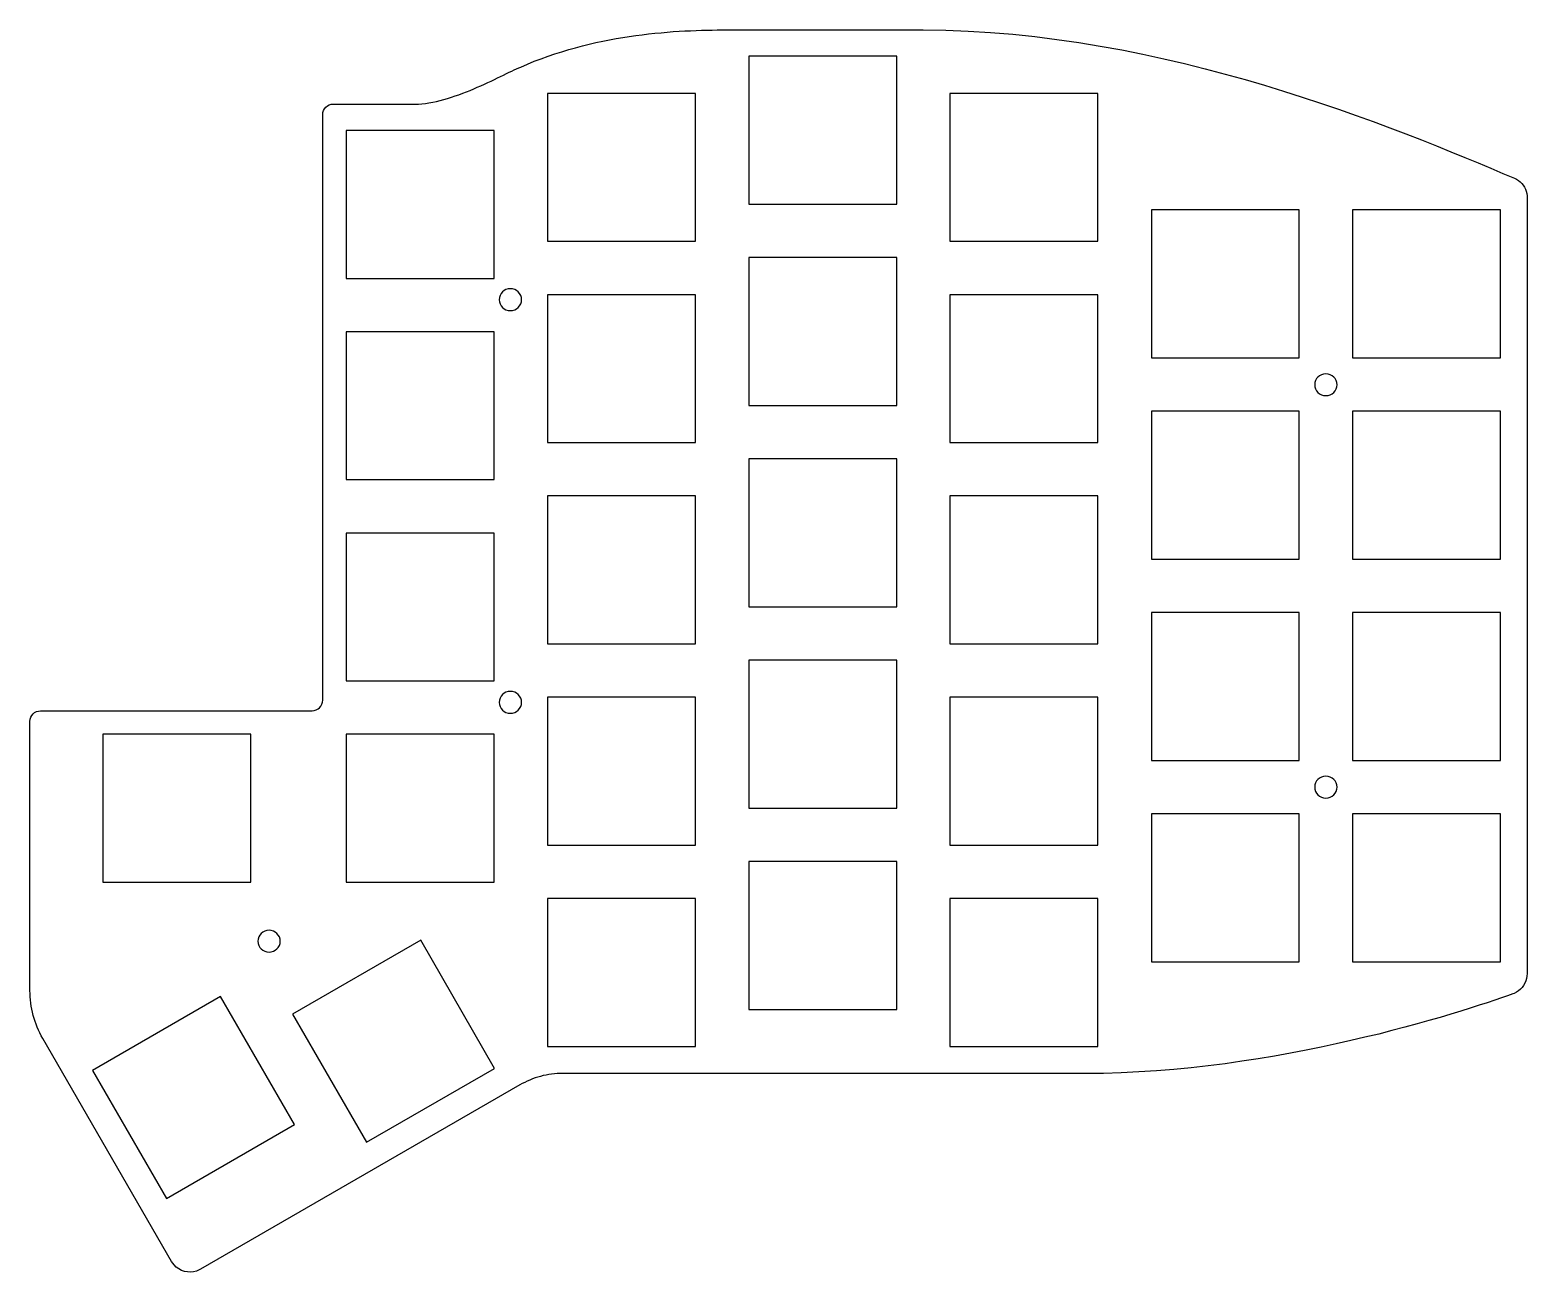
# Model space of a CAD drawing. Extents: x -45 to 96, y 16 to 133.
import ezdxf

# ---------------------------------------------------------------- set-up
doc = ezdxf.new("R2010")
doc.units = 0
doc.layers.add('TOP-PLATE', color=7, linetype='CONTINUOUS')

# ---------------------------------------------------------------- blocks, each defined once
blk = doc.blocks.new('BLOCK_2')
at = {"layer": 'TOP-PLATE', "color": 7}
blk.add_open_spline([(95.94, 117.47), (95.94, 117.47), (95.91, 117.68), (95.91, 117.68), (95.91, 117.68), (95.86, 117.89), (95.86, 117.89), (95.86, 117.89), (95.79, 118.09), (95.79, 118.09), (95.79, 118.09), (95.69, 118.28), (95.69, 118.28), (95.69, 118.28), (95.58, 118.46), (95.58, 118.46), (95.58, 118.46), (95.44, 118.63), (95.44, 118.63), (95.44, 118.63), (95.29, 118.78), (95.29, 118.78), (95.29, 118.78), (95.13, 118.91), (95.13, 118.91), (95.13, 118.91), (94.94, 119.03), (94.94, 119.03), (94.94, 119.03), (94.75, 119.13), (94.75, 119.13), (94.75, 119.13), (93.67, 119.58), (93.67, 119.58), (93.67, 119.58), (92.53, 120.06), (92.53, 120.06), (92.53, 120.06), (91.33, 120.57), (91.33, 120.57), (91.33, 120.57), (90.07, 121.09), (90.07, 121.09), (90.07, 121.09), (88.76, 121.62), (88.76, 121.62), (88.76, 121.62), (87.39, 122.18), (87.39, 122.18), (87.39, 122.18), (85.97, 122.74), (85.97, 122.74), (85.97, 122.74), (84.5, 123.31), (84.5, 123.31), (84.5, 123.31), (82.98, 123.89), (82.98, 123.89), (82.98, 123.89), (81.42, 124.47), (81.42, 124.47), (81.42, 124.47), (79.81, 125.05), (79.81, 125.05), (79.81, 125.05), (78.16, 125.64), (78.16, 125.64), (78.16, 125.64), (76.46, 126.21), (76.46, 126.21), (76.46, 126.21), (74.73, 126.79), (74.73, 126.79), (74.73, 126.79), (72.96, 127.35), (72.96, 127.35), (72.96, 127.35), (71.16, 127.9), (71.16, 127.9), (71.16, 127.9), (69.32, 128.44), (69.32, 128.44), (69.32, 128.44), (67.45, 128.96), (67.45, 128.96), (67.45, 128.96), (65.55, 129.46), (65.55, 129.46), (65.55, 129.46), (63.62, 129.94), (63.62, 129.94), (63.62, 129.94), (61.66, 130.4), (61.66, 130.4), (61.66, 130.4), (59.68, 130.83), (59.68, 130.83), (59.68, 130.83), (57.68, 131.23), (57.68, 131.23), (57.68, 131.23), (55.66, 131.6), (55.66, 131.6), (55.66, 131.6), (53.62, 131.93), (53.62, 131.93), (53.62, 131.93), (51.56, 132.23), (51.56, 132.23), (51.56, 132.23), (49.48, 132.49), (49.48, 132.49), (49.48, 132.49), (47.39, 132.71), (47.39, 132.71), (47.39, 132.71), (45.29, 132.89), (45.29, 132.89), (45.29, 132.89), (43.18, 133.01), (43.18, 133.01), (43.18, 133.01), (41.07, 133.09), (41.07, 133.09), (41.07, 133.09), (38.94, 133.12), (38.94, 133.12), (38.94, 133.12), (38.8, 133.12), (38.8, 133.12), (38.8, 133.12), (38.58, 133.12), (38.58, 133.12), (38.58, 133.12), (38.28, 133.12), (38.28, 133.12), (38.28, 133.12), (37.92, 133.12), (37.92, 133.12), (37.92, 133.12), (37.49, 133.12), (37.49, 133.12), (37.49, 133.12), (37, 133.12), (37, 133.12), (37, 133.12), (36.45, 133.12), (36.45, 133.12), (36.45, 133.12), (35.86, 133.12), (35.86, 133.12), (35.86, 133.12), (35.22, 133.12), (35.22, 133.12), (35.22, 133.12), (34.54, 133.12), (34.54, 133.12), (34.54, 133.12), (33.82, 133.12), (33.82, 133.12), (33.82, 133.12), (33.08, 133.12), (33.08, 133.12), (33.08, 133.12), (32.32, 133.12), (32.32, 133.12), (32.32, 133.12), (31.53, 133.12), (31.53, 133.12), (31.53, 133.12), (30.73, 133.12), (30.73, 133.12), (30.73, 133.12), (29.92, 133.12), (29.92, 133.12), (29.92, 133.12), (29.11, 133.12), (29.11, 133.12), (29.11, 133.12), (28.3, 133.12), (28.3, 133.12), (28.3, 133.12), (27.49, 133.12), (27.49, 133.12), (27.49, 133.12), (26.7, 133.12), (26.7, 133.12), (26.7, 133.12), (25.93, 133.12), (25.93, 133.12), (25.93, 133.12), (25.17, 133.12), (25.17, 133.12), (25.17, 133.12), (24.44, 133.12), (24.44, 133.12), (24.44, 133.12), (23.75, 133.12), (23.75, 133.12), (23.75, 133.12), (23.09, 133.12), (23.09, 133.12), (23.09, 133.12), (22.48, 133.12), (22.48, 133.12), (22.48, 133.12), (21.9, 133.12), (21.9, 133.12), (21.9, 133.12), (21.39, 133.12), (21.39, 133.12), (21.39, 133.12), (20.93, 133.12), (20.93, 133.12), (20.93, 133.12), (20.53, 133.12), (20.53, 133.12), (20.53, 133.12), (20.2, 133.12), (20.2, 133.12), (20.2, 133.12), (19.95, 133.12), (19.95, 133.12), (19.95, 133.12), (19.49, 133.12), (19.49, 133.12), (19.49, 133.12), (19.01, 133.11), (19.01, 133.11), (19.01, 133.11), (18.52, 133.11), (18.52, 133.11), (18.52, 133.11), (18.02, 133.09), (18.02, 133.09), (18.02, 133.09), (17.51, 133.08), (17.51, 133.08), (17.51, 133.08), (16.98, 133.05), (16.98, 133.05), (16.98, 133.05), (16.45, 133.03), (16.45, 133.03), (16.45, 133.03), (15.9, 133), (15.9, 133), (15.9, 133), (15.34, 132.96), (15.34, 132.96), (15.34, 132.96), (14.78, 132.91), (14.78, 132.91), (14.78, 132.91), (14.2, 132.86), (14.2, 132.86), (14.2, 132.86), (13.62, 132.81), (13.62, 132.81), (13.62, 132.81), (13.02, 132.74), (13.02, 132.74), (13.02, 132.74), (12.42, 132.67), (12.42, 132.67), (12.42, 132.67), (11.82, 132.59), (11.82, 132.59), (11.82, 132.59), (11.2, 132.5), (11.2, 132.5), (11.2, 132.5), (10.58, 132.4), (10.58, 132.4), (10.58, 132.4), (9.96, 132.3), (9.96, 132.3), (9.96, 132.3), (9.33, 132.18), (9.33, 132.18), (9.33, 132.18), (8.69, 132.05), (8.69, 132.05), (8.69, 132.05), (8.05, 131.92), (8.05, 131.92), (8.05, 131.92), (7.41, 131.77), (7.41, 131.77), (7.41, 131.77), (6.77, 131.61), (6.77, 131.61), (6.77, 131.61), (6.12, 131.44), (6.12, 131.44), (6.12, 131.44), (5.48, 131.26), (5.48, 131.26), (5.48, 131.26), (4.83, 131.06), (4.83, 131.06), (4.83, 131.06), (4.18, 130.86), (4.18, 130.86), (4.18, 130.86), (3.53, 130.64), (3.53, 130.64), (3.53, 130.64), (2.88, 130.4), (2.88, 130.4), (2.88, 130.4), (2.23, 130.16), (2.23, 130.16), (2.23, 130.16), (1.59, 129.89), (1.59, 129.89), (1.59, 129.89), (0.95, 129.62), (0.95, 129.62), (0.95, 129.62), (0.76, 129.54), (0.76, 129.54), (0.76, 129.54), (0.56, 129.45), (0.56, 129.45), (0.56, 129.45), (0.34, 129.35), (0.34, 129.35), (0.34, 129.35), (0.11, 129.23), (0.11, 129.23), (0.11, 129.23), (-0.14, 129.12), (-0.14, 129.12), (-0.14, 129.12), (-0.4, 129), (-0.4, 129), (-0.4, 129), (-0.67, 128.86), (-0.67, 128.86), (-0.67, 128.86), (-0.95, 128.73), (-0.95, 128.73), (-0.95, 128.73), (-1.24, 128.59), (-1.24, 128.59), (-1.24, 128.59), (-1.54, 128.45), (-1.54, 128.45), (-1.54, 128.45), (-1.84, 128.3), (-1.84, 128.3), (-1.84, 128.3), (-2.16, 128.15), (-2.16, 128.15), (-2.16, 128.15), (-2.48, 128.01), (-2.48, 128.01), (-2.48, 128.01), (-2.81, 127.86), (-2.81, 127.86), (-2.81, 127.86), (-3.15, 127.71), (-3.15, 127.71), (-3.15, 127.71), (-3.49, 127.57), (-3.49, 127.57), (-3.49, 127.57), (-3.83, 127.42), (-3.83, 127.42), (-3.83, 127.42), (-4.18, 127.28), (-4.18, 127.28), (-4.18, 127.28), (-4.53, 127.14), (-4.53, 127.14), (-4.53, 127.14), (-4.89, 127.01), (-4.89, 127.01), (-4.89, 127.01), (-5.24, 126.89), (-5.24, 126.89), (-5.24, 126.89), (-5.6, 126.77), (-5.6, 126.77), (-5.6, 126.77), (-5.95, 126.66), (-5.95, 126.66), (-5.95, 126.66), (-6.31, 126.55), (-6.31, 126.55), (-6.31, 126.55), (-6.66, 126.46), (-6.66, 126.46), (-6.66, 126.46), (-7.01, 126.37), (-7.01, 126.37), (-7.01, 126.37), (-7.36, 126.3), (-7.36, 126.3), (-7.36, 126.3), (-7.71, 126.24), (-7.71, 126.24), (-7.71, 126.24), (-8.05, 126.19), (-8.05, 126.19), (-8.05, 126.19), (-8.38, 126.15), (-8.38, 126.15), (-8.38, 126.15), (-8.71, 126.13), (-8.71, 126.13), (-8.71, 126.13), (-9.04, 126.12), (-9.04, 126.12), (-9.04, 126.12), (-16.74, 126.12), (-16.74, 126.12), (-17.29, 126.12), (-17.74, 125.67), (-17.74, 125.12), (-17.74, 125.12), (-17.74, 69.86), (-17.74, 69.86), (-17.74, 69.3), (-18.19, 68.85), (-18.74, 68.85), (-18.74, 68.85), (-44.38, 68.85), (-44.38, 68.85), (-44.93, 68.85), (-45.38, 68.41), (-45.38, 67.85), (-45.38, 67.85), (-45.38, 42.45), (-45.38, 42.45), (-45.38, 42.45), (-45.37, 42.15), (-45.37, 42.15), (-45.37, 42.15), (-45.36, 41.85), (-45.36, 41.85), (-45.36, 41.85), (-45.33, 41.56), (-45.33, 41.56), (-45.33, 41.56), (-45.3, 41.26), (-45.3, 41.26), (-45.3, 41.26), (-45.26, 40.97), (-45.26, 40.97), (-45.26, 40.97), (-45.21, 40.68), (-45.21, 40.68), (-45.21, 40.68), (-45.14, 40.39), (-45.14, 40.39), (-45.14, 40.39), (-45.07, 40.1), (-45.07, 40.1), (-45.07, 40.1), (-44.99, 39.82), (-44.99, 39.82), (-44.99, 39.82), (-44.9, 39.53), (-44.9, 39.53), (-44.9, 39.53), (-44.8, 39.26), (-44.8, 39.26), (-44.8, 39.26), (-44.69, 38.98), (-44.69, 38.98), (-44.69, 38.98), (-44.57, 38.71), (-44.57, 38.71), (-44.57, 38.71), (-44.45, 38.44), (-44.45, 38.44), (-44.45, 38.44), (-44.31, 38.18), (-44.31, 38.18), (-44.31, 38.18), (-44.16, 37.92), (-44.16, 37.92), (-44.16, 37.92), (-32.01, 16.87), (-32.01, 16.87), (-32.01, 16.87), (-31.9, 16.7), (-31.9, 16.7), (-31.9, 16.7), (-31.77, 16.54), (-31.77, 16.54), (-31.77, 16.54), (-31.56, 16.34), (-31.56, 16.34), (-31.56, 16.34), (-31.32, 16.17), (-31.32, 16.17), (-31.32, 16.17), (-31.07, 16.03), (-31.07, 16.03), (-31.07, 16.03), (-30.79, 15.94), (-30.79, 15.94), (-30.79, 15.94), (-30.51, 15.88), (-30.51, 15.88), (-30.51, 15.88), (-30.22, 15.87), (-30.22, 15.87), (-30.22, 15.87), (-29.93, 15.9), (-29.93, 15.9), (-29.93, 15.9), (-29.65, 15.97), (-29.65, 15.97), (-29.65, 15.97), (-29.46, 16.05), (-29.46, 16.05), (-29.46, 16.05), (-29.28, 16.14), (-29.28, 16.14), (-29.28, 16.14), (0.86, 33.53), (0.86, 33.53), (0.86, 33.53), (1.09, 33.66), (1.09, 33.66), (1.09, 33.66), (1.33, 33.78), (1.33, 33.78), (1.33, 33.78), (1.57, 33.89), (1.57, 33.89), (1.57, 33.89), (1.82, 34), (1.82, 34), (1.82, 34), (2.06, 34.1), (2.06, 34.1), (2.06, 34.1), (2.31, 34.19), (2.31, 34.19), (2.31, 34.19), (2.56, 34.27), (2.56, 34.27), (2.56, 34.27), (2.82, 34.34), (2.82, 34.34), (2.82, 34.34), (3.08, 34.41), (3.08, 34.41), (3.08, 34.41), (3.34, 34.46), (3.34, 34.46), (3.34, 34.46), (3.6, 34.51), (3.6, 34.51), (3.6, 34.51), (3.86, 34.55), (3.86, 34.55), (3.86, 34.55), (4.13, 34.58), (4.13, 34.58), (4.13, 34.58), (4.39, 34.6), (4.39, 34.6), (4.39, 34.6), (4.66, 34.61), (4.66, 34.61), (4.66, 34.61), (4.93, 34.62), (4.93, 34.62), (4.93, 34.62), (54.29, 34.62), (54.29, 34.62), (54.29, 34.62), (55.96, 34.63), (55.96, 34.63), (55.96, 34.63), (57.63, 34.68), (57.63, 34.68), (57.63, 34.68), (59.3, 34.76), (59.3, 34.76), (59.3, 34.76), (60.95, 34.87), (60.95, 34.87), (60.95, 34.87), (62.6, 35), (62.6, 35), (62.6, 35), (64.23, 35.16), (64.23, 35.16), (64.23, 35.16), (65.84, 35.34), (65.84, 35.34), (65.84, 35.34), (67.44, 35.54), (67.44, 35.54), (67.44, 35.54), (69.02, 35.77), (69.02, 35.77), (69.02, 35.77), (70.57, 36.01), (70.57, 36.01), (70.57, 36.01), (72.1, 36.26), (72.1, 36.26), (72.1, 36.26), (73.61, 36.53), (73.61, 36.53), (73.61, 36.53), (75.08, 36.81), (75.08, 36.81), (75.08, 36.81), (76.52, 37.11), (76.52, 37.11), (76.52, 37.11), (77.93, 37.41), (77.93, 37.41), (77.93, 37.41), (79.31, 37.72), (79.31, 37.72), (79.31, 37.72), (80.64, 38.03), (80.64, 38.03), (80.64, 38.03), (81.94, 38.34), (81.94, 38.34), (81.94, 38.34), (83.19, 38.66), (83.19, 38.66), (83.19, 38.66), (84.4, 38.98), (84.4, 38.98), (84.4, 38.98), (85.56, 39.3), (85.56, 39.3), (85.56, 39.3), (86.67, 39.61), (86.67, 39.61), (86.67, 39.61), (87.73, 39.91), (87.73, 39.91), (87.73, 39.91), (88.74, 40.21), (88.74, 40.21), (88.74, 40.21), (89.69, 40.5), (89.69, 40.5), (89.69, 40.5), (90.58, 40.78), (90.58, 40.78), (90.58, 40.78), (91.42, 41.05), (91.42, 41.05), (91.42, 41.05), (92.19, 41.3), (92.19, 41.3), (92.19, 41.3), (92.89, 41.53), (92.89, 41.53), (92.89, 41.53), (93.53, 41.75), (93.53, 41.75), (93.53, 41.75), (94.1, 41.95), (94.1, 41.95), (94.1, 41.95), (94.59, 42.12), (94.59, 42.12), (94.59, 42.12), (94.74, 42.18), (94.74, 42.18), (94.74, 42.18), (94.95, 42.29), (94.95, 42.29), (94.95, 42.29), (95.14, 42.42), (95.14, 42.42), (95.14, 42.42), (95.32, 42.57), (95.32, 42.57), (95.32, 42.57), (95.48, 42.74), (95.48, 42.74), (95.48, 42.74), (95.61, 42.93), (95.61, 42.93), (95.61, 42.93), (95.73, 43.13), (95.73, 43.13), (95.73, 43.13), (95.82, 43.35), (95.82, 43.35), (95.82, 43.35), (95.89, 43.57), (95.89, 43.57), (95.89, 43.57), (95.93, 43.8), (95.93, 43.8), (95.93, 43.8), (95.95, 44.04), (95.95, 44.04), (95.95, 44.04), (95.95, 117.32), (95.95, 117.32), (95.95, 117.32), (95.94, 117.47), (95.94, 117.47)], degree=3, knots=[0, 0, 0, 0, 1, 1, 1, 2, 2, 2, 3, 3, 3, 4, 4, 4, 5, 5, 5, 6, 6, 6, 7, 7, 7, 8, 8, 8, 9, 9, 9, 10, 10, 10, 11, 11, 11, 12, 12, 12, 13, 13, 13, 14, 14, 14, 15, 15, 15, 16, 16, 16, 17, 17, 17, 18, 18, 18, 19, 19, 19, 20, 20, 20, 21, 21, 21, 22, 22, 22, 23, 23, 23, 24, 24, 24, 25, 25, 25, 26, 26, 26, 27, 27, 27, 28, 28, 28, 29, 29, 29, 30, 30, 30, 31, 31, 31, 32, 32, 32, 33, 33, 33, 34, 34, 34, 35, 35, 35, 36, 36, 36, 37, 37, 37, 38, 38, 38, 39, 39, 39, 40, 40, 40, 41, 41, 41, 42, 42, 42, 43, 43, 43, 44, 44, 44, 45, 45, 45, 46, 46, 46, 47, 47, 47, 48, 48, 48, 49, 49, 49, 50, 50, 50, 51, 51, 51, 52, 52, 52, 53, 53, 53, 54, 54, 54, 55, 55, 55, 56, 56, 56, 57, 57, 57, 58, 58, 58, 59, 59, 59, 60, 60, 60, 61, 61, 61, 62, 62, 62, 63, 63, 63, 64, 64, 64, 65, 65, 65, 66, 66, 66, 67, 67, 67, 68, 68, 68, 69, 69, 69, 70, 70, 70, 71, 71, 71, 72, 72, 72, 73, 73, 73, 74, 74, 74, 75, 75, 75, 76, 76, 76, 77, 77, 77, 78, 78, 78, 79, 79, 79, 80, 80, 80, 81, 81, 81, 82, 82, 82, 83, 83, 83, 84, 84, 84, 85, 85, 85, 86, 86, 86, 87, 87, 87, 88, 88, 88, 89, 89, 89, 90, 90, 90, 91, 91, 91, 92, 92, 92, 93, 93, 93, 94, 94, 94, 95, 95, 95, 96, 96, 96, 97, 97, 97, 98, 98, 98, 99, 99, 99, 100, 100, 100, 101, 101, 101, 102, 102, 102, 103, 103, 103, 104, 104, 104, 105, 105, 105, 106, 106, 106, 107, 107, 107, 108, 108, 108, 109, 109, 109, 110, 110, 110, 111, 111, 111, 112, 112, 112, 113, 113, 113, 114, 114, 114, 115, 115, 115, 116, 116, 116, 117, 117, 117, 118, 118, 118, 119, 119, 119, 120, 120, 120, 121, 121, 121, 122, 122, 122, 123, 123, 123, 124, 124, 124, 125, 125, 125, 126, 126, 126, 127, 127, 127, 128, 128, 128, 129, 129, 129, 130, 130, 130, 131, 131, 131, 132, 132, 132, 133, 133, 133, 134, 134, 134, 135, 135, 135, 136, 136, 136, 137, 137, 137, 138, 138, 138, 139, 139, 139, 140, 140, 140, 141, 141, 141, 142, 142, 142, 143, 143, 143, 144, 144, 144, 145, 145, 145, 146, 146, 146, 147, 147, 147, 148, 148, 148, 149, 149, 149, 150, 150, 150, 151, 151, 151, 152, 152, 152, 153, 153, 153, 154, 154, 154, 155, 155, 155, 156, 156, 156, 157, 157, 157, 158, 158, 158, 159, 159, 159, 160, 160, 160, 161, 161, 161, 162, 162, 162, 163, 163, 163, 164, 164, 164, 165, 165, 165, 166, 166, 166, 167, 167, 167, 168, 168, 168, 169, 169, 169, 170, 170, 170, 171, 171, 171, 172, 172, 172, 173, 173, 173, 174, 174, 174, 175, 175, 175, 176, 176, 176, 177, 177, 177, 178, 178, 178, 179, 179, 179, 180, 180, 180, 181, 181, 181, 182, 182, 182, 183, 183, 183, 184, 184, 184, 185, 185, 185, 186, 186, 186, 187, 187, 187, 188, 188, 188, 189, 189, 189, 190, 190, 190, 191, 191, 191, 192, 192, 192, 193, 193, 193, 194, 194, 194, 195, 195, 195, 196, 196, 196, 197, 197, 197, 198, 198, 198, 199, 199, 199, 200, 200, 200, 201, 201, 201, 202, 202, 202, 203, 203, 203, 204, 204, 204, 205, 205, 205, 206, 206, 206, 207, 207, 207, 208, 208, 208, 209, 209, 209, 210, 210, 210, 211, 211, 211, 212, 212, 212, 213, 213, 213, 214, 214, 214, 215, 215, 215, 216, 216, 216, 217, 217, 217, 218, 218, 218, 219, 219, 219, 220, 220, 220, 221, 221, 221, 222, 222, 222, 223, 223, 223, 224, 224, 224, 225, 225, 225, 226, 226, 226, 227, 227, 227, 228, 228, 228, 229, 229, 229, 230, 230, 230, 231, 231, 231, 232, 232, 232, 233, 233, 233, 234, 234, 234, 235, 235, 235, 236, 236, 236, 237, 237, 237, 237], dxfattribs=at)
blk = doc.blocks.new('BLOCK_3')
at = {"layer": 'TOP-PLATE', "color": 7}
blk.add_open_spline([(78.01, 99.63), (78.01, 99.06), (77.53, 98.6), (76.95, 98.6), (76.37, 98.6), (75.9, 99.06), (75.9, 99.63), (75.9, 100.2), (76.37, 100.66), (76.95, 100.66), (77.53, 100.66), (78.01, 100.2), (78.01, 99.63)], degree=3, knots=[0, 0, 0, 0, 1, 1, 1, 2, 2, 2, 3, 3, 3, 4, 4, 4, 4], dxfattribs=at)
blk = doc.blocks.new('BLOCK_4')
at = {"layer": 'TOP-PLATE', "color": 7}
blk.add_open_spline([(78.01, 61.65), (78.01, 61.08), (77.53, 60.62), (76.95, 60.62), (76.37, 60.62), (75.9, 61.08), (75.9, 61.65), (75.9, 62.22), (76.37, 62.68), (76.95, 62.68), (77.53, 62.68), (78.01, 62.22), (78.01, 61.65)], degree=3, knots=[0, 0, 0, 0, 1, 1, 1, 2, 2, 2, 3, 3, 3, 4, 4, 4, 4], dxfattribs=at)
blk = doc.blocks.new('BLOCK_5')
at = {"layer": 'TOP-PLATE', "color": 7}
blk.add_open_spline([(1.03, 69.65), (1.03, 69.08), (0.55, 68.62), (-0.03, 68.62), (-0.61, 68.62), (-1.09, 69.08), (-1.09, 69.65), (-1.09, 70.22), (-0.61, 70.68), (-0.03, 70.68), (0.55, 70.68), (1.03, 70.22), (1.03, 69.65)], degree=3, knots=[0, 0, 0, 0, 1, 1, 1, 2, 2, 2, 3, 3, 3, 4, 4, 4, 4], dxfattribs=at)
blk = doc.blocks.new('BLOCK_6')
at = {"layer": 'TOP-PLATE', "color": 7}
blk.add_open_spline([(1.03, 107.66), (1.03, 107.09), (0.55, 106.63), (-0.03, 106.63), (-0.61, 106.63), (-1.09, 107.09), (-1.09, 107.66), (-1.09, 108.23), (-0.61, 108.69), (-0.03, 108.69), (0.55, 108.69), (1.03, 108.23), (1.03, 107.66)], degree=3, knots=[0, 0, 0, 0, 1, 1, 1, 2, 2, 2, 3, 3, 3, 4, 4, 4, 4], dxfattribs=at)
blk = doc.blocks.new('BLOCK_7')
at = {"layer": 'TOP-PLATE', "color": 7}
blk.add_open_spline([(-21.75, 47.1), (-21.75, 46.53), (-22.23, 46.07), (-22.81, 46.07), (-23.39, 46.07), (-23.87, 46.53), (-23.87, 47.1), (-23.87, 47.67), (-23.39, 48.13), (-22.81, 48.13), (-22.23, 48.13), (-21.75, 47.67), (-21.75, 47.1)], degree=3, knots=[0, 0, 0, 0, 1, 1, 1, 2, 2, 2, 3, 3, 3, 4, 4, 4, 4], dxfattribs=at)
blk = doc.blocks.new('BLOCK_8')
at = {"layer": 'TOP-PLATE', "color": 7}
blk.add_lwpolyline([(-15.52, 123.63), (-15.52, 109.67), (-1.56, 109.67), (-1.56, 123.63), (-15.52, 123.63)], dxfattribs=at)
blk = doc.blocks.new('BLOCK_9')
at = {"layer": 'TOP-PLATE', "color": 7}
blk.add_lwpolyline([(3.48, 127.13), (3.48, 113.17), (17.44, 113.17), (17.44, 127.13), (3.48, 127.13)], dxfattribs=at)
blk = doc.blocks.new('BLOCK_10')
at = {"layer": 'TOP-PLATE', "color": 7}
blk.add_lwpolyline([(41.47, 127.13), (41.47, 113.17), (55.43, 113.17), (55.43, 127.13), (41.47, 127.13)], dxfattribs=at)
blk = doc.blocks.new('BLOCK_11')
at = {"layer": 'TOP-PLATE', "color": 7}
blk.add_lwpolyline([(60.48, 116.13), (60.48, 102.17), (74.44, 102.17), (74.44, 116.13), (60.48, 116.13)], dxfattribs=at)
blk = doc.blocks.new('BLOCK_12')
at = {"layer": 'TOP-PLATE', "color": 7}
blk.add_lwpolyline([(79.48, 116.13), (79.48, 102.17), (93.44, 102.17), (93.44, 116.13), (79.48, 116.13)], dxfattribs=at)
blk = doc.blocks.new('BLOCK_13')
at = {"layer": 'TOP-PLATE', "color": 7}
blk.add_lwpolyline([(-15.52, 104.63), (-15.52, 90.67), (-1.56, 90.67), (-1.56, 104.63), (-15.52, 104.63)], dxfattribs=at)
blk = doc.blocks.new('BLOCK_14')
at = {"layer": 'TOP-PLATE', "color": 7}
blk.add_lwpolyline([(3.48, 108.13), (3.48, 94.17), (17.44, 94.17), (17.44, 108.13), (3.48, 108.13)], dxfattribs=at)
blk = doc.blocks.new('BLOCK_15')
at = {"layer": 'TOP-PLATE', "color": 7}
blk.add_lwpolyline([(22.48, 111.63), (22.48, 97.67), (36.44, 97.67), (36.44, 111.63), (22.48, 111.63)], dxfattribs=at)
blk = doc.blocks.new('BLOCK_16')
at = {"layer": 'TOP-PLATE', "color": 7}
blk.add_lwpolyline([(41.47, 108.13), (41.47, 94.17), (55.43, 94.17), (55.43, 108.13), (41.47, 108.13)], dxfattribs=at)
blk = doc.blocks.new('BLOCK_17')
at = {"layer": 'TOP-PLATE', "color": 7}
blk.add_lwpolyline([(60.48, 97.13), (60.48, 83.17), (74.44, 83.17), (74.44, 97.13), (60.48, 97.13)], dxfattribs=at)
blk = doc.blocks.new('BLOCK_18')
at = {"layer": 'TOP-PLATE', "color": 7}
blk.add_lwpolyline([(79.48, 97.13), (79.48, 83.17), (93.44, 83.17), (93.44, 97.13), (79.48, 97.13)], dxfattribs=at)
blk = doc.blocks.new('BLOCK_19')
at = {"layer": 'TOP-PLATE', "color": 7}
blk.add_lwpolyline([(-15.52, 85.63), (-15.52, 71.67), (-1.56, 71.67), (-1.56, 85.63), (-15.52, 85.63)], dxfattribs=at)
blk = doc.blocks.new('BLOCK_20')
at = {"layer": 'TOP-PLATE', "color": 7}
blk.add_lwpolyline([(3.48, 89.13), (3.48, 75.17), (17.44, 75.17), (17.44, 89.13), (3.48, 89.13)], dxfattribs=at)
blk = doc.blocks.new('BLOCK_21')
at = {"layer": 'TOP-PLATE', "color": 7}
blk.add_lwpolyline([(22.48, 92.63), (22.48, 78.67), (36.44, 78.67), (36.44, 92.63), (22.48, 92.63)], dxfattribs=at)
blk = doc.blocks.new('BLOCK_22')
at = {"layer": 'TOP-PLATE', "color": 7}
blk.add_lwpolyline([(41.47, 89.13), (41.47, 75.17), (55.43, 75.17), (55.43, 89.13), (41.47, 89.13)], dxfattribs=at)
blk = doc.blocks.new('BLOCK_23')
at = {"layer": 'TOP-PLATE', "color": 7}
blk.add_lwpolyline([(60.48, 78.13), (60.48, 64.17), (74.44, 64.17), (74.44, 78.13), (60.48, 78.13)], dxfattribs=at)
blk = doc.blocks.new('BLOCK_24')
at = {"layer": 'TOP-PLATE', "color": 7}
blk.add_lwpolyline([(79.48, 78.13), (79.48, 64.17), (93.44, 64.17), (93.44, 78.13), (79.48, 78.13)], dxfattribs=at)
blk = doc.blocks.new('BLOCK_25')
at = {"layer": 'TOP-PLATE', "color": 7}
blk.add_lwpolyline([(-15.52, 66.63), (-15.52, 52.67), (-1.56, 52.67), (-1.56, 66.63), (-15.52, 66.63)], dxfattribs=at)
blk = doc.blocks.new('BLOCK_26')
at = {"layer": 'TOP-PLATE', "color": 7}
blk.add_lwpolyline([(3.48, 70.13), (3.48, 56.17), (17.44, 56.17), (17.44, 70.13), (3.48, 70.13)], dxfattribs=at)
blk = doc.blocks.new('BLOCK_27')
at = {"layer": 'TOP-PLATE', "color": 7}
blk.add_lwpolyline([(22.48, 73.63), (22.48, 59.67), (36.44, 59.67), (36.44, 73.63), (22.48, 73.63)], dxfattribs=at)
blk = doc.blocks.new('BLOCK_28')
at = {"layer": 'TOP-PLATE', "color": 7}
blk.add_lwpolyline([(41.47, 70.13), (41.47, 56.17), (55.43, 56.17), (55.43, 70.13), (41.47, 70.13)], dxfattribs=at)
blk = doc.blocks.new('BLOCK_29')
at = {"layer": 'TOP-PLATE', "color": 7}
blk.add_lwpolyline([(60.48, 59.13), (60.48, 45.17), (74.44, 45.17), (74.44, 59.13), (60.48, 59.13)], dxfattribs=at)
blk = doc.blocks.new('BLOCK_30')
at = {"layer": 'TOP-PLATE', "color": 7}
blk.add_lwpolyline([(79.48, 59.13), (79.48, 45.17), (93.44, 45.17), (93.44, 59.13), (79.48, 59.13)], dxfattribs=at)
blk = doc.blocks.new('BLOCK_31')
at = {"layer": 'TOP-PLATE', "color": 7}
blk.add_lwpolyline([(-8.49, 47.19), (-20.58, 40.21), (-13.6, 28.12), (-1.51, 35.1), (-8.49, 47.19)], dxfattribs=at)
blk = doc.blocks.new('BLOCK_32')
at = {"layer": 'TOP-PLATE', "color": 7}
blk.add_lwpolyline([(3.48, 51.13), (3.48, 37.17), (17.44, 37.17), (17.44, 51.13), (3.48, 51.13)], dxfattribs=at)
blk = doc.blocks.new('BLOCK_33')
at = {"layer": 'TOP-PLATE', "color": 7}
blk.add_lwpolyline([(22.48, 54.63), (22.48, 40.67), (36.44, 40.67), (36.44, 54.63), (22.48, 54.63)], dxfattribs=at)
blk = doc.blocks.new('BLOCK_34')
at = {"layer": 'TOP-PLATE', "color": 7}
blk.add_lwpolyline([(41.47, 51.13), (41.47, 38.42), (41.47, 37.42), (41.47, 37.17), (55.43, 37.17), (55.43, 51.13), (41.47, 51.13)], dxfattribs=at)
blk = doc.blocks.new('BLOCK_35')
at = {"layer": 'TOP-PLATE', "color": 7}
blk.add_lwpolyline([(22.48, 130.63), (22.48, 116.67), (36.44, 116.67), (36.44, 130.63), (22.48, 130.63)], dxfattribs=at)
blk = doc.blocks.new('BLOCK_36')
at = {"layer": 'TOP-PLATE', "color": 7}
blk.add_lwpolyline([(-38.49, 66.64), (-38.49, 53.93), (-38.49, 52.93), (-38.49, 52.68), (-24.53, 52.68), (-24.53, 66.64), (-38.49, 66.64)], dxfattribs=at)
blk = doc.blocks.new('BLOCK_37')
at = {"layer": 'TOP-PLATE', "color": 7}
blk.add_lwpolyline([(-27.39, 41.89), (-39.48, 34.91), (-32.5, 22.82), (-20.41, 29.8), (-27.39, 41.89)], dxfattribs=at)

msp = doc.modelspace()

# ---------------------------------------------------------------- block references
at = {"layer": 'TOP-PLATE'}
for name in ['BLOCK_2', 'BLOCK_35', 'BLOCK_9', 'BLOCK_10', 'BLOCK_8', 'BLOCK_11', 'BLOCK_12', 'BLOCK_15', 'BLOCK_6', 'BLOCK_14', 'BLOCK_16', 'BLOCK_13', 'BLOCK_3', 'BLOCK_17', 'BLOCK_18', 'BLOCK_21', 'BLOCK_20', 'BLOCK_22', 'BLOCK_19', 'BLOCK_23', 'BLOCK_24', 'BLOCK_27', 'BLOCK_5', 'BLOCK_26', 'BLOCK_28', 'BLOCK_36', 'BLOCK_25', 'BLOCK_4', 'BLOCK_29', 'BLOCK_30', 'BLOCK_33', 'BLOCK_32', 'BLOCK_34', 'BLOCK_7', 'BLOCK_31', 'BLOCK_37']:
    msp.add_blockref(name, (0, 0), dxfattribs=at)

doc.saveas('drawing.dxf')
